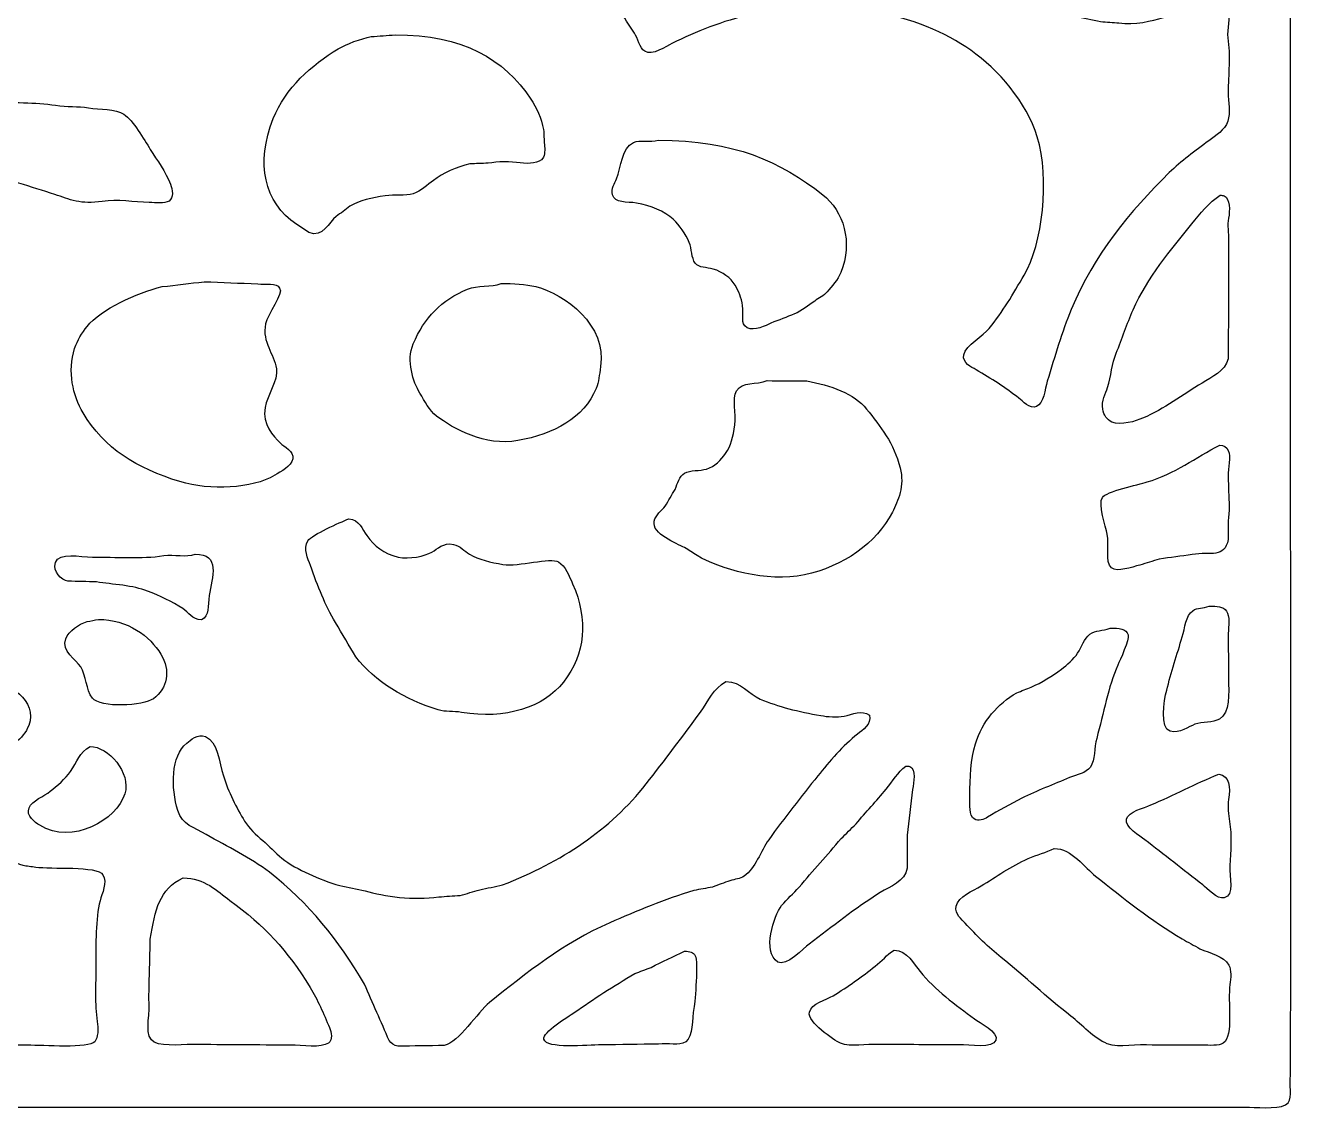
# Model space of a CAD drawing. Header units: centimetres. Extents: x 20.43 to 27, y 1.96 to 9.01.
# Drawn here: x 23.855 to 27.004, y 1.958 to 4.652 of the extents above; entities that cross this region are included whole.
import ezdxf

# ---------------------------------------------------------------- set-up
doc = ezdxf.new("R2010")
doc.units = ezdxf.units.CM
doc.header["$MEASUREMENT"] = 0
doc.layers.add('layer 1', color=7, linetype='Continuous')

msp = doc.modelspace()

# ---------------------------------------------------------------- linework, layer by layer
at = {"layer": 'layer 1', "color": 250, "lineweight": 30}
for points, knots in [([(26.9383, 9.00071), (26.96285, 9.00091), (26.98429, 9.00149), (26.99362, 8.98676), (26.99362, 8.98676), (27.00068, 8.97564), (26.99796, 8.95196), (26.99802, 8.93447), (26.99802, 8.93447), (26.99802, 8.8938), (26.99802, 8.85312), (26.99802, 8.81245), (26.99802, 8.81245), (26.99831, 8.65442), (26.9986, 8.49634), (26.99889, 8.33831), (26.99889, 8.33831), (26.9986, 8.29967), (26.99831, 8.26102), (26.99802, 8.22239), (26.99802, 8.22239), (26.99831, 7.52577), (26.9986, 6.82895), (26.99889, 6.13233), (26.99889, 6.13233), (26.99889, 6.03559), (26.99889, 5.93883), (26.99889, 5.84209), (26.99889, 5.84209), (26.99919, 5.80578), (26.99948, 5.76946), (26.99977, 5.73315), (26.99977, 5.73315), (26.99919, 5.67563), (26.9986, 5.61809), (26.99802, 5.56057), (26.99802, 5.56057), (26.99831, 4.67804), (26.9986, 3.79524), (26.99889, 2.91271), (26.99889, 2.91271), (26.99889, 2.68583), (26.99889, 2.45888), (26.99889, 2.232), (26.99889, 2.232), (26.9986, 2.16896), (26.99831, 2.1059), (26.99802, 2.04287), (26.99802, 2.04287), (26.99461, 2.02044), (27.00369, 1.9897), (26.99275, 1.97488), (26.99275, 1.97488), (26.98, 1.95762), (26.92531, 1.96339), (26.89615, 1.96355), (26.89615, 1.96355), (26.80893, 1.96355), (26.72169, 1.96355), (26.63447, 1.96355), (26.63447, 1.96355), (26.26862, 1.96355), (25.90266, 1.96355), (25.53681, 1.96355), (25.53681, 1.96355), (24.27682, 1.96355), (23.01645, 1.96355), (21.75646, 1.96355), (21.75646, 1.96355), (21.43276, 1.96355), (21.10895, 1.96355), (20.78525, 1.96355), (20.78525, 1.96355), (20.70301, 1.96326), (20.62074, 1.96297), (20.53849, 1.96268), (20.53849, 1.96268), (20.50747, 1.96268), (20.45733, 1.95778), (20.43927, 1.97227), (20.43927, 1.97227), (20.42783, 1.98144), (20.42778, 2.00413), (20.42873, 2.02544), (20.42873, 2.02544), (20.43046, 2.06453), (20.43048, 2.10839), (20.43048, 2.15007), (20.43048, 2.15007), (20.43048, 2.32611), (20.43048, 2.50221), (20.43048, 2.67825), (20.43048, 2.67825), (20.43048, 3.39781), (20.43048, 4.1176), (20.43048, 4.83716), (20.43048, 4.83716), (20.43048, 5.88353), (20.43048, 6.93022), (20.43048, 7.9766), (20.43048, 7.9766), (20.43048, 8.23108), (20.43048, 8.48563), (20.43048, 8.74011), (20.43048, 8.74011), (20.43048, 8.79937), (20.43048, 8.85865), (20.43048, 8.91791), (20.43048, 8.91791), (20.43065, 8.94706), (20.42548, 8.97961), (20.44366, 8.99286), (20.44366, 8.99286), (20.46495, 9.00839), (20.50851, 8.99439), (20.53937, 8.99897), (20.53937, 8.99897), (20.64737, 8.99897), (20.7554, 8.99897), (20.8634, 8.99897), (20.8634, 8.99897), (21.25325, 8.99897), (21.64322, 8.99897), (22.03307, 8.99897), (22.03307, 8.99897), (23.18887, 8.99897), (24.34501, 8.99897), (25.5008, 8.99897), (25.5008, 8.99897), (25.83885, 8.99897), (26.177, 8.99897), (26.51504, 8.99897), (26.51504, 8.99897), (26.65612, 8.99955), (26.79723, 9.00013), (26.9383, 9.00071)], [0, 0, 0, 0, 0.0285714, 0.0285714, 0.0285714, 0.0285714, 0.0571429, 0.0571429, 0.0571429, 0.0571429, 0.0857143, 0.0857143, 0.0857143, 0.0857143, 0.1142857, 0.1142857, 0.1142857, 0.1142857, 0.1428571, 0.1428571, 0.1428571, 0.1428571, 0.1714286, 0.1714286, 0.1714286, 0.1714286, 0.2, 0.2, 0.2, 0.2, 0.2285714, 0.2285714, 0.2285714, 0.2285714, 0.2571429, 0.2571429, 0.2571429, 0.2571429, 0.2857143, 0.2857143, 0.2857143, 0.2857143, 0.3142857, 0.3142857, 0.3142857, 0.3142857, 0.3428571, 0.3428571, 0.3428571, 0.3428571, 0.3714286, 0.3714286, 0.3714286, 0.3714286, 0.4, 0.4, 0.4, 0.4, 0.4285714, 0.4285714, 0.4285714, 0.4285714, 0.4571429, 0.4571429, 0.4571429, 0.4571429, 0.4857143, 0.4857143, 0.4857143, 0.4857143, 0.5142857, 0.5142857, 0.5142857, 0.5142857, 0.5428571, 0.5428571, 0.5428571, 0.5428571, 0.5714286, 0.5714286, 0.5714286, 0.5714286, 0.6, 0.6, 0.6, 0.6, 0.6285714, 0.6285714, 0.6285714, 0.6285714, 0.6571429, 0.6571429, 0.6571429, 0.6571429, 0.6857143, 0.6857143, 0.6857143, 0.6857143, 0.7142857, 0.7142857, 0.7142857, 0.7142857, 0.7428571, 0.7428571, 0.7428571, 0.7428571, 0.7714286, 0.7714286, 0.7714286, 0.7714286, 0.8, 0.8, 0.8, 0.8, 0.8285714, 0.8285714, 0.8285714, 0.8285714, 0.8571429, 0.8571429, 0.8571429, 0.8571429, 0.8857143, 0.8857143, 0.8857143, 0.8857143, 0.9142857, 0.9142857, 0.9142857, 0.9142857, 0.9428571, 0.9428571, 0.9428571, 0.9428571, 1, 1, 1, 1]), ([(25.80376, 5.01322), (25.77717, 4.99616), (25.76167, 4.96498), (25.74229, 4.94088), (25.74229, 4.94088), (25.72788, 4.92296), (25.68433, 4.89864), (25.66062, 4.89033), (25.66062, 4.89033), (25.61505, 4.87435), (25.52528, 4.8787), (25.47797, 4.89033), (25.47797, 4.89033), (25.45778, 4.89529), (25.43598, 4.91502), (25.40948, 4.90863), (25.40948, 4.90863), (25.38861, 4.9036), (25.38125, 4.88246), (25.36821, 4.86941), (25.36821, 4.86941), (25.34782, 4.84901), (25.32147, 4.83343), (25.29444, 4.81973), (25.29444, 4.81973), (25.28028, 4.81255), (25.25693, 4.80907), (25.25317, 4.79184), (25.25317, 4.79184), (25.24909, 4.77312), (25.27491, 4.75397), (25.28391, 4.74564), (25.28391, 4.74564), (25.31827, 4.71386), (25.34186, 4.673), (25.36821, 4.63321), (25.36821, 4.63321), (25.37652, 4.62065), (25.38125, 4.59626), (25.39367, 4.58789), (25.39367, 4.58789), (25.41128, 4.57601), (25.44807, 4.60037), (25.46129, 4.60706), (25.46129, 4.60706), (25.52156, 4.63758), (25.58535, 4.66258), (25.66062, 4.68027), (25.66062, 4.68027), (25.86619, 4.7286), (26.07642, 4.68043), (26.20419, 4.5905), (26.20419, 4.5905), (26.27159, 4.54306), (26.34255, 4.46187), (26.36927, 4.37522), (26.36927, 4.37522), (26.40123, 4.27161), (26.38173, 4.10798), (26.33678, 4.03182), (26.33678, 4.03182), (26.30875, 3.98431), (26.28319, 3.94049), (26.24985, 3.89934), (26.24985, 3.89934), (26.23479, 3.88075), (26.19144, 3.8581), (26.18662, 3.83397), (26.18662, 3.83397), (26.18231, 3.81234), (26.20545, 3.80341), (26.21736, 3.79649), (26.21736, 3.79649), (26.25398, 3.77522), (26.29044, 3.75134), (26.32361, 3.72589), (26.32361, 3.72589), (26.33233, 3.7192), (26.35069, 3.69823), (26.36752, 3.70497), (26.36752, 3.70497), (26.38482, 3.7119), (26.38814, 3.74917), (26.39386, 3.76773), (26.39386, 3.76773), (26.41329, 3.83074), (26.43012, 3.88994), (26.45358, 3.9464), (26.45358, 3.9464), (26.51067, 4.08384), (26.59907, 4.18931), (26.69682, 4.28632), (26.69682, 4.28632), (26.72621, 4.31549), (26.76203, 4.34039), (26.79517, 4.36563), (26.79517, 4.36563), (26.81311, 4.3793), (26.83447, 4.39122), (26.84259, 4.41444), (26.84259, 4.41444), (26.84963, 4.43459), (26.84342, 4.46245), (26.84346, 4.48591), (26.84346, 4.48591), (26.84354, 4.52931), (26.84959, 4.57865), (26.84259, 4.62101), (26.84259, 4.62101), (26.83884, 4.64368), (26.85217, 4.6716), (26.84083, 4.68986), (26.84083, 4.68986), (26.82573, 4.71418), (26.76512, 4.68688), (26.74072, 4.68115), (26.74072, 4.68115), (26.72141, 4.67795), (26.70208, 4.67475), (26.68277, 4.67156), (26.68277, 4.67156), (26.65358, 4.66435), (26.6114, 4.65209), (26.57212, 4.65849), (26.57212, 4.65849), (26.5569, 4.65965), (26.54168, 4.66081), (26.52646, 4.66197), (26.52646, 4.66197), (26.50509, 4.66633), (26.48372, 4.67069), (26.46236, 4.67505), (26.46236, 4.67505), (26.44626, 4.6765), (26.43016, 4.67795), (26.41406, 4.6794), (26.41406, 4.6794), (26.36609, 4.68954), (26.31917, 4.70947), (26.27795, 4.7256), (26.27795, 4.7256), (26.16801, 4.76862), (26.07263, 4.81906), (25.98553, 4.88423), (25.98553, 4.88423), (25.94399, 4.91531), (25.9023, 4.94612), (25.86172, 4.97748), (25.86172, 4.97748), (25.84457, 4.99073), (25.83378, 5.0134), (25.80376, 5.01322)], [0, 0, 0, 0, 0.025641, 0.025641, 0.025641, 0.025641, 0.0512821, 0.0512821, 0.0512821, 0.0512821, 0.0769231, 0.0769231, 0.0769231, 0.0769231, 0.1025641, 0.1025641, 0.1025641, 0.1025641, 0.1282051, 0.1282051, 0.1282051, 0.1282051, 0.1538462, 0.1538462, 0.1538462, 0.1538462, 0.1794872, 0.1794872, 0.1794872, 0.1794872, 0.2051282, 0.2051282, 0.2051282, 0.2051282, 0.2307692, 0.2307692, 0.2307692, 0.2307692, 0.2564103, 0.2564103, 0.2564103, 0.2564103, 0.2820513, 0.2820513, 0.2820513, 0.2820513, 0.3076923, 0.3076923, 0.3076923, 0.3076923, 0.3333333, 0.3333333, 0.3333333, 0.3333333, 0.3589744, 0.3589744, 0.3589744, 0.3589744, 0.3846154, 0.3846154, 0.3846154, 0.3846154, 0.4102564, 0.4102564, 0.4102564, 0.4102564, 0.4358974, 0.4358974, 0.4358974, 0.4358974, 0.4615385, 0.4615385, 0.4615385, 0.4615385, 0.4871795, 0.4871795, 0.4871795, 0.4871795, 0.5128205, 0.5128205, 0.5128205, 0.5128205, 0.5384615, 0.5384615, 0.5384615, 0.5384615, 0.5641026, 0.5641026, 0.5641026, 0.5641026, 0.5897436, 0.5897436, 0.5897436, 0.5897436, 0.6153846, 0.6153846, 0.6153846, 0.6153846, 0.6410256, 0.6410256, 0.6410256, 0.6410256, 0.6666667, 0.6666667, 0.6666667, 0.6666667, 0.6923077, 0.6923077, 0.6923077, 0.6923077, 0.7179487, 0.7179487, 0.7179487, 0.7179487, 0.7435897, 0.7435897, 0.7435897, 0.7435897, 0.7692308, 0.7692308, 0.7692308, 0.7692308, 0.7948718, 0.7948718, 0.7948718, 0.7948718, 0.8205128, 0.8205128, 0.8205128, 0.8205128, 0.8461538, 0.8461538, 0.8461538, 0.8461538, 0.8717949, 0.8717949, 0.8717949, 0.8717949, 0.8974359, 0.8974359, 0.8974359, 0.8974359, 0.9230769, 0.9230769, 0.9230769, 0.9230769, 0.9487179, 0.9487179, 0.9487179, 0.9487179, 1, 1, 1, 1]), ([(24.77371, 4.62885), (24.75381, 4.6274), (24.7339, 4.62595), (24.714, 4.62449), (24.714, 4.62449), (24.68882, 4.61944), (24.65252, 4.60614), (24.63233, 4.59399), (24.63233, 4.59399), (24.56511, 4.55353), (24.50112, 4.49709), (24.47076, 4.42054), (24.47076, 4.42054), (24.42699, 4.31021), (24.44672, 4.21221), (24.52959, 4.15733), (24.52959, 4.15733), (24.53954, 4.15064), (24.5495, 4.14396), (24.55945, 4.13728), (24.55945, 4.13728), (24.59359, 4.12352), (24.61015, 4.16396), (24.62707, 4.17737), (24.62707, 4.17737), (24.63848, 4.1858), (24.6499, 4.19422), (24.66131, 4.20265), (24.66131, 4.20265), (24.6853, 4.21755), (24.7155, 4.2232), (24.74913, 4.2288), (24.74913, 4.2288), (24.77307, 4.23278), (24.79808, 4.22774), (24.8185, 4.23402), (24.8185, 4.23402), (24.8387, 4.24024), (24.85281, 4.25604), (24.86855, 4.26714), (24.86855, 4.26714), (24.89259, 4.2841), (24.92619, 4.30122), (24.959, 4.30811), (24.959, 4.30811), (24.97422, 4.30869), (24.98944, 4.30927), (25.00466, 4.30985), (25.00466, 4.30985), (25.02833, 4.31368), (25.06079, 4.31468), (25.08457, 4.31072), (25.08457, 4.31072), (25.10605, 4.30715), (25.1324, 4.30981), (25.14077, 4.32205), (25.14077, 4.32205), (25.14573, 4.32931), (25.14615, 4.34487), (25.14428, 4.35605), (25.14428, 4.35605), (25.1437, 4.36854), (25.14311, 4.38103), (25.14253, 4.39352), (25.14253, 4.39352), (25.13675, 4.42052), (25.12447, 4.44905), (25.11092, 4.46935), (25.11092, 4.46935), (25.04428, 4.56914), (24.94137, 4.62927), (24.77371, 4.62885)], [0, 0, 0, 0, 0.0526316, 0.0526316, 0.0526316, 0.0526316, 0.1052632, 0.1052632, 0.1052632, 0.1052632, 0.1578947, 0.1578947, 0.1578947, 0.1578947, 0.2105263, 0.2105263, 0.2105263, 0.2105263, 0.2631579, 0.2631579, 0.2631579, 0.2631579, 0.3157895, 0.3157895, 0.3157895, 0.3157895, 0.3684211, 0.3684211, 0.3684211, 0.3684211, 0.4210526, 0.4210526, 0.4210526, 0.4210526, 0.4736842, 0.4736842, 0.4736842, 0.4736842, 0.5263158, 0.5263158, 0.5263158, 0.5263158, 0.5789474, 0.5789474, 0.5789474, 0.5789474, 0.6315789, 0.6315789, 0.6315789, 0.6315789, 0.6842105, 0.6842105, 0.6842105, 0.6842105, 0.7368421, 0.7368421, 0.7368421, 0.7368421, 0.7894737, 0.7894737, 0.7894737, 0.7894737, 0.8421053, 0.8421053, 0.8421053, 0.8421053, 0.8947368, 0.8947368, 0.8947368, 0.8947368, 1, 1, 1, 1]), ([(23.76474, 4.46064), (23.74074, 4.45976), (23.71674, 4.45889), (23.69274, 4.45802), (23.69274, 4.45802), (23.63148, 4.44793), (23.56754, 4.45073), (23.50921, 4.43797), (23.50921, 4.43797), (23.42216, 4.41894), (23.3381, 4.39613), (23.26245, 4.36389), (23.26245, 4.36389), (23.23228, 4.35103), (23.20104, 4.33314), (23.17201, 4.32031), (23.17201, 4.32031), (23.1279, 4.30082), (23.09211, 4.27785), (23.05434, 4.2532), (23.05434, 4.2532), (23.04451, 4.24679), (23.01788, 4.23864), (23.02272, 4.21921), (23.02272, 4.21921), (23.02798, 4.1981), (23.09393, 4.16119), (23.12283, 4.17389), (23.12283, 4.17389), (23.14125, 4.18198), (23.15703, 4.19606), (23.17288, 4.20701), (23.17288, 4.20701), (23.1946, 4.22201), (23.21999, 4.23617), (23.24489, 4.2471), (23.24489, 4.2471), (23.27868, 4.26193), (23.3174, 4.27751), (23.35553, 4.28632), (23.35553, 4.28632), (23.37397, 4.28835), (23.39242, 4.29039), (23.41086, 4.29242), (23.41086, 4.29242), (23.44772, 4.30084), (23.51638, 4.31527), (23.56629, 4.30724), (23.56629, 4.30724), (23.60848, 4.30045), (23.64749, 4.29752), (23.68659, 4.29068), (23.68659, 4.29068), (23.70766, 4.28864), (23.72874, 4.28661), (23.74981, 4.28458), (23.74981, 4.28458), (23.77938, 4.27644), (23.80894, 4.26831), (23.83851, 4.26017), (23.83851, 4.26017), (23.86836, 4.25088), (23.89822, 4.24158), (23.92807, 4.23228), (23.92807, 4.23228), (23.96382, 4.21983), (23.99339, 4.20636), (24.04574, 4.21485), (24.04574, 4.21485), (24.0843, 4.2211), (24.12471, 4.21262), (24.16254, 4.21223), (24.16254, 4.21223), (24.1784, 4.21207), (24.20093, 4.20836), (24.21171, 4.21572), (24.21171, 4.21572), (24.22381, 4.22399), (24.22055, 4.2442), (24.21522, 4.25756), (24.21522, 4.25756), (24.20283, 4.28865), (24.18224, 4.31685), (24.16517, 4.34384), (24.16517, 4.34384), (24.14888, 4.3696), (24.12372, 4.41576), (24.09931, 4.43187), (24.09931, 4.43187), (24.07876, 4.44544), (24.03961, 4.44261), (24.0115, 4.44756), (24.0115, 4.44756), (23.98605, 4.45205), (23.95826, 4.44915), (23.92983, 4.45366), (23.92983, 4.45366), (23.88005, 4.46156), (23.82192, 4.46068), (23.76474, 4.46064)], [0, 0, 0, 0, 0.0384615, 0.0384615, 0.0384615, 0.0384615, 0.0769231, 0.0769231, 0.0769231, 0.0769231, 0.1153846, 0.1153846, 0.1153846, 0.1153846, 0.1538462, 0.1538462, 0.1538462, 0.1538462, 0.1923077, 0.1923077, 0.1923077, 0.1923077, 0.2307692, 0.2307692, 0.2307692, 0.2307692, 0.2692308, 0.2692308, 0.2692308, 0.2692308, 0.3076923, 0.3076923, 0.3076923, 0.3076923, 0.3461538, 0.3461538, 0.3461538, 0.3461538, 0.3846154, 0.3846154, 0.3846154, 0.3846154, 0.4230769, 0.4230769, 0.4230769, 0.4230769, 0.4615385, 0.4615385, 0.4615385, 0.4615385, 0.5, 0.5, 0.5, 0.5, 0.5384615, 0.5384615, 0.5384615, 0.5384615, 0.5769231, 0.5769231, 0.5769231, 0.5769231, 0.6153846, 0.6153846, 0.6153846, 0.6153846, 0.6538462, 0.6538462, 0.6538462, 0.6538462, 0.6923077, 0.6923077, 0.6923077, 0.6923077, 0.7307692, 0.7307692, 0.7307692, 0.7307692, 0.7692308, 0.7692308, 0.7692308, 0.7692308, 0.8076923, 0.8076923, 0.8076923, 0.8076923, 0.8461538, 0.8461538, 0.8461538, 0.8461538, 0.8846154, 0.8846154, 0.8846154, 0.8846154, 0.9230769, 0.9230769, 0.9230769, 0.9230769, 1, 1, 1, 1]), ([(25.42704, 4.36738), (25.40818, 4.3602), (25.38178, 4.36865), (25.36557, 4.36128), (25.36557, 4.36128), (25.33702, 4.34828), (25.33523, 4.30073), (25.32342, 4.27063), (25.32342, 4.27063), (25.31938, 4.26033), (25.30968, 4.2462), (25.31376, 4.23141), (25.31376, 4.23141), (25.31993, 4.20906), (25.34899, 4.21503), (25.37348, 4.21049), (25.37348, 4.21049), (25.40757, 4.20417), (25.44406, 4.19084), (25.4648, 4.1704), (25.4648, 4.1704), (25.48043, 4.155), (25.49542, 4.13451), (25.50432, 4.11287), (25.50432, 4.11287), (25.51086, 4.09696), (25.50957, 4.07417), (25.51925, 4.06145), (25.51925, 4.06145), (25.52868, 4.04904), (25.54673, 4.05171), (25.56403, 4.04663), (25.56403, 4.04663), (25.58702, 4.03989), (25.60715, 4.02509), (25.61847, 4.00654), (25.61847, 4.00654), (25.62716, 3.99231), (25.63371, 3.975), (25.63691, 3.95599), (25.63691, 3.95599), (25.64089, 3.93242), (25.63002, 3.91133), (25.64833, 3.90108), (25.64833, 3.90108), (25.66565, 3.89138), (25.69492, 3.90648), (25.70717, 3.91241), (25.70717, 3.91241), (25.72677, 3.91996), (25.74639, 3.92752), (25.766, 3.93507), (25.766, 3.93507), (25.78476, 3.94326), (25.79999, 3.95655), (25.81605, 3.96732), (25.81605, 3.96732), (25.82666, 3.97443), (25.83891, 3.98025), (25.84679, 3.98998), (25.84679, 3.98998), (25.85862, 4.0046), (25.8735, 4.01969), (25.88104, 4.03792), (25.88104, 4.03792), (25.91206, 4.11295), (25.88709, 4.19161), (25.83625, 4.23141), (25.83625, 4.23141), (25.73034, 4.31432), (25.61724, 4.36671), (25.42704, 4.36738)], [0, 0, 0, 0, 0.0526316, 0.0526316, 0.0526316, 0.0526316, 0.1052632, 0.1052632, 0.1052632, 0.1052632, 0.1578947, 0.1578947, 0.1578947, 0.1578947, 0.2105263, 0.2105263, 0.2105263, 0.2105263, 0.2631579, 0.2631579, 0.2631579, 0.2631579, 0.3157895, 0.3157895, 0.3157895, 0.3157895, 0.3684211, 0.3684211, 0.3684211, 0.3684211, 0.4210526, 0.4210526, 0.4210526, 0.4210526, 0.4736842, 0.4736842, 0.4736842, 0.4736842, 0.5263158, 0.5263158, 0.5263158, 0.5263158, 0.5789474, 0.5789474, 0.5789474, 0.5789474, 0.6315789, 0.6315789, 0.6315789, 0.6315789, 0.6842105, 0.6842105, 0.6842105, 0.6842105, 0.7368421, 0.7368421, 0.7368421, 0.7368421, 0.7894737, 0.7894737, 0.7894737, 0.7894737, 0.8421053, 0.8421053, 0.8421053, 0.8421053, 0.8947368, 0.8947368, 0.8947368, 0.8947368, 1, 1, 1, 1]), ([(26.82327, 4.23054), (26.79635, 4.21257), (26.77312, 4.18396), (26.75302, 4.15907), (26.75302, 4.15907), (26.70082, 4.09444), (26.64272, 4.0258), (26.60725, 3.94553), (26.60725, 3.94553), (26.59187, 3.91073), (26.58025, 3.87405), (26.5651, 3.83745), (26.5651, 3.83745), (26.55454, 3.81196), (26.5527, 3.78108), (26.54402, 3.75204), (26.54402, 3.75204), (26.5397, 3.73755), (26.52808, 3.71879), (26.53173, 3.69887), (26.53173, 3.69887), (26.5345, 3.68373), (26.54197, 3.67186), (26.55456, 3.66662), (26.55456, 3.66662), (26.5779, 3.65692), (26.61388, 3.66888), (26.63096, 3.67621), (26.63096, 3.67621), (26.68468, 3.69929), (26.73115, 3.73379), (26.77848, 3.76337), (26.77848, 3.76337), (26.80348, 3.77899), (26.83467, 3.79217), (26.84346, 3.82351), (26.84346, 3.82351), (26.84376, 3.87696), (26.84405, 3.93043), (26.84434, 3.98388), (26.84434, 3.98388), (26.84434, 4.02833), (26.84434, 4.07279), (26.84434, 4.11723), (26.84434, 4.11723), (26.84431, 4.13621), (26.84118, 4.15557), (26.84434, 4.17301), (26.84434, 4.17301), (26.84797, 4.19303), (26.84858, 4.22185), (26.83381, 4.2288), (26.83381, 4.2288), (26.83029, 4.22938), (26.82678, 4.22996), (26.82327, 4.23054)], [0, 0, 0, 0, 0.0666667, 0.0666667, 0.0666667, 0.0666667, 0.1333333, 0.1333333, 0.1333333, 0.1333333, 0.2, 0.2, 0.2, 0.2, 0.2666667, 0.2666667, 0.2666667, 0.2666667, 0.3333333, 0.3333333, 0.3333333, 0.3333333, 0.4, 0.4, 0.4, 0.4, 0.4666667, 0.4666667, 0.4666667, 0.4666667, 0.5333333, 0.5333333, 0.5333333, 0.5333333, 0.6, 0.6, 0.6, 0.6, 0.6666667, 0.6666667, 0.6666667, 0.6666667, 0.7333333, 0.7333333, 0.7333333, 0.7333333, 0.8, 0.8, 0.8, 0.8, 0.8666667, 0.8666667, 0.8666667, 0.8666667, 1, 1, 1, 1]), ([(24.29865, 4.01526), (24.26411, 4.01119), (24.22956, 4.00712), (24.19503, 4.00306), (24.19503, 4.00306), (24.12978, 3.98668), (24.04355, 3.94832), (24.00798, 3.90369), (24.00798, 3.90369), (23.99583, 3.88845), (23.98374, 3.87), (23.97725, 3.84966), (23.97725, 3.84966), (23.95869, 3.79143), (23.9727, 3.73281), (23.99832, 3.68929), (23.99832, 3.68929), (24.05041, 3.60083), (24.13083, 3.55139), (24.23893, 3.51846), (24.23893, 3.51846), (24.31404, 3.49557), (24.41768, 3.50073), (24.47427, 3.53414), (24.47427, 3.53414), (24.48998, 3.54342), (24.51467, 3.55544), (24.51906, 3.57511), (24.51906, 3.57511), (24.5233, 3.59413), (24.49685, 3.60587), (24.48832, 3.61433), (24.48832, 3.61433), (24.46982, 3.63268), (24.4433, 3.66013), (24.45056, 3.70236), (24.45056, 3.70236), (24.45587, 3.7332), (24.48337, 3.76965), (24.47866, 3.79911), (24.47866, 3.79911), (24.47252, 3.83749), (24.44271, 3.86323), (24.45144, 3.91067), (24.45144, 3.91067), (24.45554, 3.93295), (24.49752, 3.98682), (24.48657, 3.99957), (24.48657, 3.99957), (24.47899, 4.014), (24.45155, 4.00715), (24.43212, 4.01003), (24.43212, 4.01003), (24.38763, 4.01177), (24.34313, 4.01351), (24.29865, 4.01526)], [0, 0, 0, 0, 0.0666667, 0.0666667, 0.0666667, 0.0666667, 0.1333333, 0.1333333, 0.1333333, 0.1333333, 0.2, 0.2, 0.2, 0.2, 0.2666667, 0.2666667, 0.2666667, 0.2666667, 0.3333333, 0.3333333, 0.3333333, 0.3333333, 0.4, 0.4, 0.4, 0.4, 0.4666667, 0.4666667, 0.4666667, 0.4666667, 0.5333333, 0.5333333, 0.5333333, 0.5333333, 0.6, 0.6, 0.6, 0.6, 0.6666667, 0.6666667, 0.6666667, 0.6666667, 0.7333333, 0.7333333, 0.7333333, 0.7333333, 0.8, 0.8, 0.8, 0.8, 0.8666667, 0.8666667, 0.8666667, 0.8666667, 1, 1, 1, 1]), ([(25.03715, 4.0109), (25.012, 4.00131), (24.97752, 4.00672), (24.95373, 3.99695), (24.95373, 3.99695), (24.88954, 3.97062), (24.8454, 3.92531), (24.8185, 3.86099), (24.8185, 3.86099), (24.80077, 3.81859), (24.81816, 3.76664), (24.83518, 3.73809), (24.83518, 3.73809), (24.84713, 3.71806), (24.85844, 3.69536), (24.87645, 3.68144), (24.87645, 3.68144), (24.91725, 3.64993), (24.99694, 3.60586), (25.07842, 3.62043), (25.07842, 3.62043), (25.16953, 3.63672), (25.24089, 3.67577), (25.27337, 3.7503), (25.27337, 3.7503), (25.28048, 3.76661), (25.28041, 3.78287), (25.28391, 3.80433), (25.28391, 3.80433), (25.30063, 3.90685), (25.19522, 3.98513), (25.12321, 4.00306), (25.12321, 4.00306), (25.0971, 4.00955), (25.06716, 4.01103), (25.03715, 4.0109)], [0, 0, 0, 0, 0.1, 0.1, 0.1, 0.1, 0.2, 0.2, 0.2, 0.2, 0.3, 0.3, 0.3, 0.3, 0.4, 0.4, 0.4, 0.4, 0.5, 0.5, 0.5, 0.5, 0.6, 0.6, 0.6, 0.6, 0.7, 0.7, 0.7, 0.7, 0.8, 0.8, 0.8, 0.8, 1, 1, 1, 1]), ([(25.69838, 3.76947), (25.67082, 3.7587), (25.63632, 3.76735), (25.62199, 3.7442), (25.62199, 3.7442), (25.60996, 3.72476), (25.62215, 3.68779), (25.6176, 3.65965), (25.6176, 3.65965), (25.61264, 3.62903), (25.60905, 3.60824), (25.59476, 3.58818), (25.59476, 3.58818), (25.58371, 3.57267), (25.56753, 3.55602), (25.54735, 3.54983), (25.54735, 3.54983), (25.53039, 3.54463), (25.50673, 3.54768), (25.4929, 3.53937), (25.4929, 3.53937), (25.47894, 3.53099), (25.47602, 3.51498), (25.46919, 3.49928), (25.46919, 3.49928), (25.461, 3.48534), (25.4528, 3.47139), (25.4446, 3.45744), (25.4446, 3.45744), (25.4357, 3.44587), (25.42101, 3.43645), (25.41738, 3.41997), (25.41738, 3.41997), (25.41043, 3.38833), (25.47315, 3.36466), (25.4929, 3.3546), (25.4929, 3.3546), (25.50315, 3.34792), (25.51339, 3.34123), (25.52364, 3.33455), (25.52364, 3.33455), (25.57784, 3.30278), (25.6975, 3.26637), (25.79059, 3.28661), (25.79059, 3.28661), (25.88677, 3.30753), (25.96926, 3.36475), (26.00924, 3.44263), (26.00924, 3.44263), (26.02289, 3.46922), (26.03975, 3.50924), (26.02856, 3.55245), (26.02856, 3.55245), (26.01256, 3.6142), (25.97946, 3.65583), (25.94514, 3.69887), (25.94514, 3.69887), (25.91531, 3.73628), (25.8536, 3.75902), (25.79673, 3.7686), (25.79673, 3.7686), (25.76395, 3.76889), (25.73116, 3.76918), (25.69838, 3.76947)], [0, 0, 0, 0, 0.0588235, 0.0588235, 0.0588235, 0.0588235, 0.1176471, 0.1176471, 0.1176471, 0.1176471, 0.1764706, 0.1764706, 0.1764706, 0.1764706, 0.2352941, 0.2352941, 0.2352941, 0.2352941, 0.2941176, 0.2941176, 0.2941176, 0.2941176, 0.3529412, 0.3529412, 0.3529412, 0.3529412, 0.4117647, 0.4117647, 0.4117647, 0.4117647, 0.4705882, 0.4705882, 0.4705882, 0.4705882, 0.5294118, 0.5294118, 0.5294118, 0.5294118, 0.5882353, 0.5882353, 0.5882353, 0.5882353, 0.6470588, 0.6470588, 0.6470588, 0.6470588, 0.7058824, 0.7058824, 0.7058824, 0.7058824, 0.7647059, 0.7647059, 0.7647059, 0.7647059, 0.8235294, 0.8235294, 0.8235294, 0.8235294, 0.8823529, 0.8823529, 0.8823529, 0.8823529, 1, 1, 1, 1]), ([(26.82239, 3.6091), (26.76388, 3.57827), (26.71045, 3.5379), (26.64237, 3.51758), (26.64237, 3.51758), (26.62019, 3.51097), (26.53993, 3.49382), (26.53085, 3.47923), (26.53085, 3.47923), (26.52035, 3.46236), (26.53888, 3.40726), (26.54314, 3.38772), (26.54314, 3.38772), (26.5487, 3.36223), (26.53661, 3.31896), (26.55368, 3.30405), (26.55368, 3.30405), (26.56724, 3.29219), (26.60498, 3.30628), (26.62393, 3.31102), (26.62393, 3.31102), (26.64003, 3.31596), (26.65613, 3.3209), (26.67223, 3.32584), (26.67223, 3.32584), (26.69945, 3.32961), (26.72668, 3.33339), (26.7539, 3.33717), (26.7539, 3.33717), (26.80096, 3.34515), (26.83423, 3.32643), (26.84346, 3.37464), (26.84346, 3.37464), (26.84346, 3.39004), (26.84346, 3.40544), (26.84346, 3.42084), (26.84346, 3.42084), (26.85055, 3.46656), (26.83876, 3.5208), (26.8461, 3.56552), (26.8461, 3.56552), (26.84993, 3.58889), (26.84334, 3.60899), (26.82239, 3.6091)], [0, 0, 0, 0, 0.0833333, 0.0833333, 0.0833333, 0.0833333, 0.1666667, 0.1666667, 0.1666667, 0.1666667, 0.25, 0.25, 0.25, 0.25, 0.3333333, 0.3333333, 0.3333333, 0.3333333, 0.4166667, 0.4166667, 0.4166667, 0.4166667, 0.5, 0.5, 0.5, 0.5, 0.5833333, 0.5833333, 0.5833333, 0.5833333, 0.6666667, 0.6666667, 0.6666667, 0.6666667, 0.75, 0.75, 0.75, 0.75, 0.8333333, 0.8333333, 0.8333333, 0.8333333, 1, 1, 1, 1]), ([(24.65868, 3.42607), (24.63611, 3.41654), (24.5674, 3.38756), (24.55682, 3.37116), (24.55682, 3.37116), (24.54437, 3.35188), (24.55713, 3.32651), (24.56296, 3.31015), (24.56296, 3.31015), (24.58142, 3.25836), (24.59981, 3.21131), (24.62531, 3.16808), (24.62531, 3.16808), (24.64228, 3.13961), (24.65927, 3.11113), (24.67624, 3.08266), (24.67624, 3.08266), (24.72249, 3.02173), (24.79972, 2.97643), (24.88085, 2.95106), (24.88085, 2.95106), (24.8978, 2.94575), (24.91911, 2.94838), (24.9388, 2.94495), (24.9388, 2.94495), (25.04648, 2.92624), (25.14387, 2.95798), (25.1917, 3.01991), (25.1917, 3.01991), (25.24626, 3.09056), (25.25409, 3.17434), (25.21453, 3.26483), (25.21453, 3.26483), (25.20639, 3.28345), (25.19607, 3.30875), (25.17941, 3.31886), (25.17941, 3.31886), (25.15938, 3.33102), (25.08054, 3.30626), (25.04154, 3.31276), (25.04154, 3.31276), (25.01102, 3.31785), (24.98136, 3.3245), (24.95812, 3.33804), (24.95812, 3.33804), (24.94497, 3.3457), (24.93578, 3.35884), (24.91861, 3.36244), (24.91861, 3.36244), (24.89351, 3.36771), (24.87835, 3.35106), (24.86504, 3.34327), (24.86504, 3.34327), (24.84751, 3.33301), (24.80926, 3.3251), (24.78074, 3.33107), (24.78074, 3.33107), (24.7446, 3.33862), (24.72164, 3.35899), (24.70346, 3.38423), (24.70346, 3.38423), (24.69198, 3.40018), (24.68439, 3.42439), (24.65868, 3.42607)], [0, 0, 0, 0, 0.0588235, 0.0588235, 0.0588235, 0.0588235, 0.1176471, 0.1176471, 0.1176471, 0.1176471, 0.1764706, 0.1764706, 0.1764706, 0.1764706, 0.2352941, 0.2352941, 0.2352941, 0.2352941, 0.2941176, 0.2941176, 0.2941176, 0.2941176, 0.3529412, 0.3529412, 0.3529412, 0.3529412, 0.4117647, 0.4117647, 0.4117647, 0.4117647, 0.4705882, 0.4705882, 0.4705882, 0.4705882, 0.5294118, 0.5294118, 0.5294118, 0.5294118, 0.5882353, 0.5882353, 0.5882353, 0.5882353, 0.6470588, 0.6470588, 0.6470588, 0.6470588, 0.7058824, 0.7058824, 0.7058824, 0.7058824, 0.7647059, 0.7647059, 0.7647059, 0.7647059, 0.8235294, 0.8235294, 0.8235294, 0.8235294, 0.8823529, 0.8823529, 0.8823529, 0.8823529, 1, 1, 1, 1]), ([(24.27669, 3.33804), (24.25442, 3.32955), (24.22465, 3.33857), (24.19854, 3.33455), (24.19854, 3.33455), (24.14331, 3.32605), (24.07913, 3.33104), (24.02116, 3.33107), (24.02116, 3.33107), (23.9909, 3.33108), (23.93838, 3.34399), (23.92983, 3.31712), (23.92983, 3.31712), (23.92234, 3.29358), (23.94383, 3.27473), (23.96057, 3.27093), (23.96057, 3.27093), (23.98427, 3.27034), (24.00799, 3.26976), (24.03169, 3.26918), (24.03169, 3.26918), (24.07097, 3.26304), (24.12374, 3.26033), (24.15814, 3.24652), (24.15814, 3.24652), (24.18867, 3.23427), (24.22015, 3.22021), (24.24596, 3.20294), (24.24596, 3.20294), (24.26067, 3.1931), (24.26854, 3.17538), (24.2925, 3.17505), (24.2925, 3.17505), (24.31224, 3.18463), (24.30774, 3.20993), (24.31182, 3.23519), (24.31182, 3.23519), (24.31923, 3.28113), (24.33994, 3.33907), (24.27669, 3.33804)], [0, 0, 0, 0, 0.0909091, 0.0909091, 0.0909091, 0.0909091, 0.1818182, 0.1818182, 0.1818182, 0.1818182, 0.2727273, 0.2727273, 0.2727273, 0.2727273, 0.3636364, 0.3636364, 0.3636364, 0.3636364, 0.4545455, 0.4545455, 0.4545455, 0.4545455, 0.5454545, 0.5454545, 0.5454545, 0.5454545, 0.6363636, 0.6363636, 0.6363636, 0.6363636, 0.7272727, 0.7272727, 0.7272727, 0.7272727, 0.8181818, 0.8181818, 0.8181818, 0.8181818, 1, 1, 1, 1]), ([(26.79605, 3.20904), (26.78105, 3.20311), (26.76686, 3.206), (26.75565, 3.19771), (26.75565, 3.19771), (26.73836, 3.18494), (26.73626, 3.15542), (26.72931, 3.13234), (26.72931, 3.13234), (26.71703, 3.09162), (26.70166, 3.04316), (26.69067, 2.99986), (26.69067, 2.99986), (26.68429, 2.97473), (26.67307, 2.90438), (26.69945, 2.89789), (26.69945, 2.89789), (26.72297, 2.8921), (26.74481, 2.90985), (26.76092, 2.91532), (26.76092, 2.91532), (26.7792, 2.92153), (26.8057, 2.91926), (26.82151, 2.92839), (26.82151, 2.92839), (26.84962, 2.94462), (26.84434, 2.99006), (26.84434, 3.03211), (26.84434, 3.03211), (26.84405, 3.06842), (26.84376, 3.10475), (26.84346, 3.14106), (26.84346, 3.14106), (26.84508, 3.15921), (26.84781, 3.18428), (26.83907, 3.19684), (26.83907, 3.19684), (26.83106, 3.20837), (26.81633, 3.20935), (26.79605, 3.20904)], [0, 0, 0, 0, 0.0909091, 0.0909091, 0.0909091, 0.0909091, 0.1818182, 0.1818182, 0.1818182, 0.1818182, 0.2727273, 0.2727273, 0.2727273, 0.2727273, 0.3636364, 0.3636364, 0.3636364, 0.3636364, 0.4545455, 0.4545455, 0.4545455, 0.4545455, 0.5454545, 0.5454545, 0.5454545, 0.5454545, 0.6363636, 0.6363636, 0.6363636, 0.6363636, 0.7272727, 0.7272727, 0.7272727, 0.7272727, 0.8181818, 0.8181818, 0.8181818, 0.8181818, 1, 1, 1, 1]), ([(24.03608, 3.17592), (24.02672, 3.17418), (24.01735, 3.17244), (24.00798, 3.17069), (24.00798, 3.17069), (23.98713, 3.16427), (23.96291, 3.14752), (23.9553, 3.12799), (23.9553, 3.12799), (23.94342, 3.09752), (23.98146, 3.07523), (23.99218, 3.05826), (23.99218, 3.05826), (24.00585, 3.0366), (24.00567, 3.001), (24.02116, 2.98069), (24.02116, 2.98069), (24.04091, 2.95478), (24.14809, 2.96133), (24.17307, 2.97895), (24.17307, 2.97895), (24.20824, 3.00375), (24.21579, 3.04939), (24.19151, 3.08964), (24.19151, 3.08964), (24.16483, 3.13387), (24.10857, 3.17643), (24.03608, 3.17592)], [0, 0, 0, 0, 0.125, 0.125, 0.125, 0.125, 0.25, 0.25, 0.25, 0.25, 0.375, 0.375, 0.375, 0.375, 0.5, 0.5, 0.5, 0.5, 0.625, 0.625, 0.625, 0.625, 0.75, 0.75, 0.75, 0.75, 1, 1, 1, 1]), ([(26.55017, 3.15413), (26.53093, 3.14654), (26.51416, 3.15014), (26.50012, 3.13932), (26.50012, 3.13932), (26.48564, 3.12817), (26.47941, 3.10792), (26.46938, 3.09225), (26.46938, 3.09225), (26.4599, 3.07743), (26.44298, 3.06266), (26.42899, 3.05216), (26.42899, 3.05216), (26.40715, 3.03577), (26.38037, 3.01902), (26.35435, 3.00771), (26.35435, 3.00771), (26.34235, 3.00306), (26.33034, 2.99841), (26.31834, 2.99376), (26.31834, 2.99376), (26.27132, 2.96614), (26.23264, 2.92345), (26.2156, 2.86651), (26.2156, 2.86651), (26.20379, 2.82705), (26.20156, 2.78452), (26.20155, 2.73577), (26.20155, 2.73577), (26.20155, 2.71464), (26.1996, 2.6888), (26.21209, 2.67999), (26.21209, 2.67999), (26.22213, 2.67291), (26.23737, 2.67935), (26.24546, 2.68435), (26.24546, 2.68435), (26.27201, 2.70075), (26.30223, 2.71704), (26.33064, 2.73142), (26.33064, 2.73142), (26.3681, 2.75038), (26.40974, 2.76594), (26.44918, 2.78284), (26.44918, 2.78284), (26.46827, 2.79101), (26.48983, 2.79314), (26.50099, 2.80899), (26.50099, 2.80899), (26.51298, 2.82601), (26.51053, 2.85802), (26.5168, 2.88046), (26.5168, 2.88046), (26.53433, 2.94323), (26.54473, 3.00758), (26.56949, 3.06262), (26.56949, 3.06262), (26.57465, 3.0741), (26.59799, 3.12584), (26.59495, 3.13757), (26.59495, 3.13757), (26.59069, 3.15405), (26.57164, 3.1545), (26.55017, 3.15413)], [0, 0, 0, 0, 0.0588235, 0.0588235, 0.0588235, 0.0588235, 0.1176471, 0.1176471, 0.1176471, 0.1176471, 0.1764706, 0.1764706, 0.1764706, 0.1764706, 0.2352941, 0.2352941, 0.2352941, 0.2352941, 0.2941176, 0.2941176, 0.2941176, 0.2941176, 0.3529412, 0.3529412, 0.3529412, 0.3529412, 0.4117647, 0.4117647, 0.4117647, 0.4117647, 0.4705882, 0.4705882, 0.4705882, 0.4705882, 0.5294118, 0.5294118, 0.5294118, 0.5294118, 0.5882353, 0.5882353, 0.5882353, 0.5882353, 0.6470588, 0.6470588, 0.6470588, 0.6470588, 0.7058824, 0.7058824, 0.7058824, 0.7058824, 0.7647059, 0.7647059, 0.7647059, 0.7647059, 0.8235294, 0.8235294, 0.8235294, 0.8235294, 0.8823529, 0.8823529, 0.8823529, 0.8823529, 1, 1, 1, 1]), ([(23.75947, 3.02253), (23.72152, 3.00573), (23.68653, 2.99889), (23.67078, 2.96064), (23.67078, 2.96064), (23.64824, 2.90588), (23.71857, 2.83729), (23.77528, 2.84734), (23.77528, 2.84734), (23.81588, 2.85453), (23.84992, 2.87783), (23.86309, 2.91271), (23.86309, 2.91271), (23.88592, 2.97316), (23.81293, 3.02321), (23.75947, 3.02253)], [0, 0, 0, 0, 0.2, 0.2, 0.2, 0.2, 0.4, 0.4, 0.4, 0.4, 0.6, 0.6, 0.6, 0.6, 1, 1, 1, 1]), ([(25.59564, 3.02165), (25.56396, 3.0041), (25.55305, 2.97386), (25.53242, 2.94583), (25.53242, 2.94583), (25.48793, 2.88538), (25.44321, 2.8258), (25.39719, 2.76715), (25.39719, 2.76715), (25.30788, 2.65336), (25.18757, 2.57339), (25.04066, 2.51614), (25.04066, 2.51614), (25.02164, 2.51207), (25.00261, 2.508), (24.98359, 2.50393), (24.98359, 2.50393), (24.96749, 2.49929), (24.95139, 2.49464), (24.93529, 2.48999), (24.93529, 2.48999), (24.91744, 2.48883), (24.89958, 2.48766), (24.88172, 2.4865), (24.88172, 2.4865), (24.82038, 2.47707), (24.74483, 2.48772), (24.69907, 2.50132), (24.69907, 2.50132), (24.678, 2.50568), (24.65692, 2.51004), (24.63585, 2.51439), (24.63585, 2.51439), (24.58287, 2.53084), (24.53165, 2.55253), (24.49183, 2.58238), (24.49183, 2.58238), (24.47603, 2.59719), (24.46022, 2.61201), (24.44441, 2.62683), (24.44441, 2.62683), (24.42838, 2.63971), (24.41071, 2.6572), (24.39963, 2.67476), (24.39963, 2.67476), (24.37898, 2.70752), (24.35899, 2.74789), (24.34694, 2.7872), (24.34694, 2.7872), (24.33656, 2.82107), (24.33331, 2.87221), (24.30216, 2.88482), (24.30216, 2.88482), (24.28245, 2.89279), (24.26578, 2.87613), (24.25562, 2.86825), (24.25562, 2.86825), (24.21652, 2.83793), (24.21639, 2.75708), (24.23366, 2.70091), (24.23366, 2.70091), (24.24468, 2.66507), (24.2747, 2.65874), (24.30391, 2.64164), (24.30391, 2.64164), (24.35696, 2.61061), (24.41378, 2.58433), (24.4611, 2.54751), (24.4611, 2.54751), (24.5595, 2.47094), (24.63243, 2.37976), (24.69732, 2.26948), (24.69732, 2.26948), (24.7178, 2.22271), (24.7383, 2.17592), (24.75879, 2.12915), (24.75879, 2.12915), (24.76325, 2.12317), (24.77163, 2.11732), (24.77986, 2.11521), (24.77986, 2.11521), (24.81849, 2.11579), (24.85714, 2.11637), (24.89577, 2.11695), (24.89577, 2.11695), (24.93173, 2.12465), (24.97842, 2.20044), (25.00817, 2.22416), (25.00817, 2.22416), (25.1007, 2.29791), (25.1905, 2.37065), (25.30674, 2.42201), (25.30674, 2.42201), (25.37318, 2.45136), (25.44419, 2.48053), (25.51573, 2.50219), (25.51573, 2.50219), (25.53125, 2.5051), (25.54676, 2.508), (25.56227, 2.51091), (25.56227, 2.51091), (25.57661, 2.51614), (25.59096, 2.52137), (25.6053, 2.5266), (25.6053, 2.5266), (25.61816, 2.53041), (25.63077, 2.53123), (25.64043, 2.53793), (25.64043, 2.53793), (25.66924, 2.55789), (25.68149, 2.60008), (25.7019, 2.62857), (25.7019, 2.62857), (25.74062, 2.68262), (25.78255, 2.73571), (25.82396, 2.7872), (25.82396, 2.7872), (25.85251, 2.82271), (25.88656, 2.8625), (25.92231, 2.89092), (25.92231, 2.89092), (25.93545, 2.90137), (25.95793, 2.91469), (25.95216, 2.93798), (25.95216, 2.93798), (25.9325, 2.95217), (25.91072, 2.93968), (25.88894, 2.93537), (25.88894, 2.93537), (25.8718, 2.93198), (25.84817, 2.93413), (25.83098, 2.93711), (25.83098, 2.93711), (25.77586, 2.94668), (25.72482, 2.95899), (25.68082, 2.97807), (25.68082, 2.97807), (25.65245, 2.99038), (25.6333, 3.02167), (25.59564, 3.02165)], [0, 0, 0, 0, 0.0277778, 0.0277778, 0.0277778, 0.0277778, 0.0555556, 0.0555556, 0.0555556, 0.0555556, 0.0833333, 0.0833333, 0.0833333, 0.0833333, 0.1111111, 0.1111111, 0.1111111, 0.1111111, 0.1388889, 0.1388889, 0.1388889, 0.1388889, 0.1666667, 0.1666667, 0.1666667, 0.1666667, 0.1944444, 0.1944444, 0.1944444, 0.1944444, 0.2222222, 0.2222222, 0.2222222, 0.2222222, 0.25, 0.25, 0.25, 0.25, 0.2777778, 0.2777778, 0.2777778, 0.2777778, 0.3055556, 0.3055556, 0.3055556, 0.3055556, 0.3333333, 0.3333333, 0.3333333, 0.3333333, 0.3611111, 0.3611111, 0.3611111, 0.3611111, 0.3888889, 0.3888889, 0.3888889, 0.3888889, 0.4166667, 0.4166667, 0.4166667, 0.4166667, 0.4444444, 0.4444444, 0.4444444, 0.4444444, 0.4722222, 0.4722222, 0.4722222, 0.4722222, 0.5, 0.5, 0.5, 0.5, 0.5277778, 0.5277778, 0.5277778, 0.5277778, 0.5555556, 0.5555556, 0.5555556, 0.5555556, 0.5833333, 0.5833333, 0.5833333, 0.5833333, 0.6111111, 0.6111111, 0.6111111, 0.6111111, 0.6388889, 0.6388889, 0.6388889, 0.6388889, 0.6666667, 0.6666667, 0.6666667, 0.6666667, 0.6944444, 0.6944444, 0.6944444, 0.6944444, 0.7222222, 0.7222222, 0.7222222, 0.7222222, 0.75, 0.75, 0.75, 0.75, 0.7777778, 0.7777778, 0.7777778, 0.7777778, 0.8055556, 0.8055556, 0.8055556, 0.8055556, 0.8333333, 0.8333333, 0.8333333, 0.8333333, 0.8611111, 0.8611111, 0.8611111, 0.8611111, 0.8888889, 0.8888889, 0.8888889, 0.8888889, 0.9166667, 0.9166667, 0.9166667, 0.9166667, 0.9444444, 0.9444444, 0.9444444, 0.9444444, 1, 1, 1, 1]), ([(24.01589, 2.86041), (23.98763, 2.84554), (23.98464, 2.82207), (23.96671, 2.79766), (23.96671, 2.79766), (23.95367, 2.77989), (23.93409, 2.76233), (23.91666, 2.74885), (23.91666, 2.74885), (23.90219, 2.73766), (23.87139, 2.72499), (23.86397, 2.70788), (23.86397, 2.70788), (23.85542, 2.68817), (23.87922, 2.67119), (23.89032, 2.66431), (23.89032, 2.66431), (23.97132, 2.61405), (24.08206, 2.67802), (24.10194, 2.74275), (24.10194, 2.74275), (24.11804, 2.79515), (24.06064, 2.85981), (24.01589, 2.86041)], [0, 0, 0, 0, 0.1428571, 0.1428571, 0.1428571, 0.1428571, 0.2857143, 0.2857143, 0.2857143, 0.2857143, 0.4285714, 0.4285714, 0.4285714, 0.4285714, 0.5714286, 0.5714286, 0.5714286, 0.5714286, 0.7142857, 0.7142857, 0.7142857, 0.7142857, 1, 1, 1, 1]), ([(26.04261, 2.8116), (26.02244, 2.7956), (26.00937, 2.77425), (25.99344, 2.75408), (25.99344, 2.75408), (25.97005, 2.72448), (25.94268, 2.69738), (25.91879, 2.66779), (25.91879, 2.66779), (25.9065, 2.65559), (25.89421, 2.64339), (25.88191, 2.63118), (25.88191, 2.63118), (25.84708, 2.5911), (25.81224, 2.551), (25.77742, 2.51091), (25.77742, 2.51091), (25.76278, 2.49551), (25.74814, 2.48011), (25.73351, 2.46471), (25.73351, 2.46471), (25.71468, 2.43929), (25.68465, 2.35061), (25.72473, 2.32439), (25.72473, 2.32439), (25.74414, 2.31168), (25.78945, 2.35928), (25.802, 2.36884), (25.802, 2.36884), (25.85945, 2.41257), (25.91603, 2.45742), (25.97851, 2.49696), (25.97851, 2.49696), (26.00414, 2.51318), (26.03959, 2.52308), (26.04612, 2.55797), (26.04612, 2.55797), (26.04612, 2.58528), (26.04612, 2.61259), (26.04612, 2.6399), (26.04612, 2.6399), (26.05051, 2.67767), (26.0549, 2.71544), (26.0593, 2.75321), (26.0593, 2.75321), (26.06278, 2.77134), (26.06762, 2.80339), (26.05227, 2.81073), (26.05227, 2.81073), (26.04905, 2.81102), (26.04583, 2.81131), (26.04261, 2.8116)], [0, 0, 0, 0, 0.0714286, 0.0714286, 0.0714286, 0.0714286, 0.1428571, 0.1428571, 0.1428571, 0.1428571, 0.2142857, 0.2142857, 0.2142857, 0.2142857, 0.2857143, 0.2857143, 0.2857143, 0.2857143, 0.3571429, 0.3571429, 0.3571429, 0.3571429, 0.4285714, 0.4285714, 0.4285714, 0.4285714, 0.5, 0.5, 0.5, 0.5, 0.5714286, 0.5714286, 0.5714286, 0.5714286, 0.6428571, 0.6428571, 0.6428571, 0.6428571, 0.7142857, 0.7142857, 0.7142857, 0.7142857, 0.7857143, 0.7857143, 0.7857143, 0.7857143, 0.8571429, 0.8571429, 0.8571429, 0.8571429, 1, 1, 1, 1]), ([(26.82063, 2.79156), (26.76201, 2.76787), (26.70781, 2.7388), (26.65115, 2.71486), (26.65115, 2.71486), (26.63417, 2.70768), (26.5953, 2.6983), (26.59056, 2.67999), (26.59056, 2.67999), (26.5853, 2.65965), (26.62521, 2.63658), (26.63623, 2.62857), (26.63623, 2.62857), (26.68423, 2.5911), (26.73224, 2.55361), (26.78024, 2.51614), (26.78024, 2.51614), (26.7905, 2.50887), (26.81626, 2.47934), (26.83381, 2.48389), (26.83381, 2.48389), (26.85886, 2.49038), (26.84662, 2.53609), (26.84786, 2.56407), (26.84786, 2.56407), (26.84938, 2.59859), (26.85252, 2.63977), (26.84698, 2.67389), (26.84698, 2.67389), (26.84435, 2.69008), (26.84145, 2.71143), (26.84434, 2.7288), (26.84434, 2.7288), (26.84925, 2.75828), (26.84746, 2.78782), (26.82063, 2.79156)], [0, 0, 0, 0, 0.1, 0.1, 0.1, 0.1, 0.2, 0.2, 0.2, 0.2, 0.3, 0.3, 0.3, 0.3, 0.4, 0.4, 0.4, 0.4, 0.5, 0.5, 0.5, 0.5, 0.6, 0.6, 0.6, 0.6, 0.7, 0.7, 0.7, 0.7, 0.8, 0.8, 0.8, 0.8, 1, 1, 1, 1]), ([(23.34061, 2.65908), (23.27506, 2.62634), (23.30356, 2.46331), (23.28792, 2.37581), (23.28792, 2.37581), (23.27364, 2.29592), (23.24511, 2.23878), (23.20713, 2.18406), (23.20713, 2.18406), (23.19963, 2.17326), (23.16512, 2.13914), (23.17552, 2.12392), (23.17552, 2.12392), (23.18299, 2.11299), (23.20706, 2.11419), (23.22381, 2.11695), (23.22381, 2.11695), (23.26509, 2.12376), (23.31646, 2.11782), (23.36168, 2.11782), (23.36168, 2.11782), (23.52792, 2.11782), (23.69422, 2.11782), (23.86046, 2.11782), (23.86046, 2.11782), (23.89832, 2.11782), (24.01357, 2.10908), (24.0273, 2.12654), (24.0273, 2.12654), (24.03514, 2.1365), (24.03637, 2.15942), (24.03345, 2.17709), (24.03345, 2.17709), (24.0265, 2.21907), (24.02994, 2.2694), (24.02994, 2.31567), (24.02994, 2.31567), (24.02993, 2.36947), (24.0289, 2.43133), (24.04048, 2.47692), (24.04048, 2.47692), (24.0449, 2.49435), (24.05932, 2.52249), (24.0475, 2.54141), (24.0475, 2.54141), (24.03321, 2.56428), (23.91731, 2.55479), (23.88066, 2.56059), (23.88066, 2.56059), (23.86983, 2.56204), (23.85899, 2.56349), (23.84816, 2.56494), (23.84816, 2.56494), (23.82838, 2.57082), (23.80523, 2.5916), (23.77704, 2.58325), (23.77704, 2.58325), (23.75535, 2.57682), (23.73876, 2.55857), (23.72171, 2.54664), (23.72171, 2.54664), (23.6807, 2.51794), (23.5938, 2.47268), (23.51711, 2.48737), (23.51711, 2.48737), (23.45602, 2.49908), (23.41712, 2.54652), (23.3889, 2.59109), (23.3889, 2.59109), (23.37488, 2.61325), (23.36787, 2.65029), (23.34061, 2.65908)], [0, 0, 0, 0, 0.0526316, 0.0526316, 0.0526316, 0.0526316, 0.1052632, 0.1052632, 0.1052632, 0.1052632, 0.1578947, 0.1578947, 0.1578947, 0.1578947, 0.2105263, 0.2105263, 0.2105263, 0.2105263, 0.2631579, 0.2631579, 0.2631579, 0.2631579, 0.3157895, 0.3157895, 0.3157895, 0.3157895, 0.3684211, 0.3684211, 0.3684211, 0.3684211, 0.4210526, 0.4210526, 0.4210526, 0.4210526, 0.4736842, 0.4736842, 0.4736842, 0.4736842, 0.5263158, 0.5263158, 0.5263158, 0.5263158, 0.5789474, 0.5789474, 0.5789474, 0.5789474, 0.6315789, 0.6315789, 0.6315789, 0.6315789, 0.6842105, 0.6842105, 0.6842105, 0.6842105, 0.7368421, 0.7368421, 0.7368421, 0.7368421, 0.7894737, 0.7894737, 0.7894737, 0.7894737, 0.8421053, 0.8421053, 0.8421053, 0.8421053, 0.8947368, 0.8947368, 0.8947368, 0.8947368, 1, 1, 1, 1]), ([(26.41143, 2.60678), (26.3906, 2.59629), (26.36917, 2.59121), (26.34644, 2.5815), (26.34644, 2.5815), (26.30396, 2.56336), (26.26703, 2.53625), (26.22965, 2.51352), (26.22965, 2.51352), (26.21004, 2.50159), (26.17232, 2.48819), (26.1673, 2.46297), (26.1673, 2.46297), (26.16337, 2.4432), (26.18193, 2.43033), (26.19014, 2.42113), (26.19014, 2.42113), (26.21732, 2.39066), (26.24769, 2.36131), (26.27971, 2.33572), (26.27971, 2.33572), (26.33841, 2.28879), (26.39273, 2.2365), (26.4527, 2.19016), (26.4527, 2.19016), (26.48106, 2.16825), (26.5083, 2.13538), (26.54314, 2.12131), (26.54314, 2.12131), (26.5741, 2.10881), (26.617, 2.12341), (26.65467, 2.11782), (26.65467, 2.11782), (26.69593, 2.11782), (26.73722, 2.11782), (26.77848, 2.11782), (26.77848, 2.11782), (26.79691, 2.11782), (26.82005, 2.11549), (26.83117, 2.12305), (26.83117, 2.12305), (26.85782, 2.14117), (26.84147, 2.22776), (26.84786, 2.26861), (26.84786, 2.26861), (26.85028, 2.28413), (26.8515, 2.30536), (26.84522, 2.31654), (26.84522, 2.31654), (26.8319, 2.34028), (26.79932, 2.3462), (26.77321, 2.35751), (26.77321, 2.35751), (26.75858, 2.36564), (26.74394, 2.37378), (26.72931, 2.38191), (26.72931, 2.38191), (26.65209, 2.42743), (26.58277, 2.48379), (26.51417, 2.53793), (26.51417, 2.53793), (26.48805, 2.55853), (26.45411, 2.60667), (26.41143, 2.60678)], [0, 0, 0, 0, 0.0588235, 0.0588235, 0.0588235, 0.0588235, 0.1176471, 0.1176471, 0.1176471, 0.1176471, 0.1764706, 0.1764706, 0.1764706, 0.1764706, 0.2352941, 0.2352941, 0.2352941, 0.2352941, 0.2941176, 0.2941176, 0.2941176, 0.2941176, 0.3529412, 0.3529412, 0.3529412, 0.3529412, 0.4117647, 0.4117647, 0.4117647, 0.4117647, 0.4705882, 0.4705882, 0.4705882, 0.4705882, 0.5294118, 0.5294118, 0.5294118, 0.5294118, 0.5882353, 0.5882353, 0.5882353, 0.5882353, 0.6470588, 0.6470588, 0.6470588, 0.6470588, 0.7058824, 0.7058824, 0.7058824, 0.7058824, 0.7647059, 0.7647059, 0.7647059, 0.7647059, 0.8235294, 0.8235294, 0.8235294, 0.8235294, 0.8823529, 0.8823529, 0.8823529, 0.8823529, 1, 1, 1, 1]), ([(24.24684, 2.53357), (24.18634, 2.50485), (24.17797, 2.45545), (24.16517, 2.38104), (24.16517, 2.38104), (24.16458, 2.35751), (24.164, 2.33397), (24.16341, 2.31044), (24.16341, 2.31044), (24.16283, 2.28488), (24.16224, 2.25931), (24.16166, 2.23374), (24.16166, 2.23374), (24.1671, 2.20105), (24.1503, 2.15291), (24.1678, 2.1309), (24.1678, 2.1309), (24.18244, 2.11248), (24.23752, 2.11956), (24.26967, 2.11957), (24.26967, 2.11957), (24.35103, 2.11898), (24.43242, 2.1184), (24.51379, 2.11782), (24.51379, 2.11782), (24.54198, 2.11782), (24.59056, 2.11036), (24.60775, 2.12305), (24.60775, 2.12305), (24.61883, 2.13123), (24.61535, 2.14934), (24.61038, 2.1614), (24.61038, 2.1614), (24.59588, 2.19658), (24.58098, 2.23091), (24.56208, 2.26163), (24.56208, 2.26163), (24.50511, 2.35429), (24.44916, 2.41477), (24.36275, 2.47779), (24.36275, 2.47779), (24.33135, 2.50069), (24.30001, 2.53384), (24.24684, 2.53357)], [0, 0, 0, 0, 0.0833333, 0.0833333, 0.0833333, 0.0833333, 0.1666667, 0.1666667, 0.1666667, 0.1666667, 0.25, 0.25, 0.25, 0.25, 0.3333333, 0.3333333, 0.3333333, 0.3333333, 0.4166667, 0.4166667, 0.4166667, 0.4166667, 0.5, 0.5, 0.5, 0.5, 0.5833333, 0.5833333, 0.5833333, 0.5833333, 0.6666667, 0.6666667, 0.6666667, 0.6666667, 0.75, 0.75, 0.75, 0.75, 0.8333333, 0.8333333, 0.8333333, 0.8333333, 1, 1, 1, 1]), ([(25.4929, 2.35141), (25.4651, 2.33804), (25.43728, 2.32468), (25.40948, 2.31131), (25.40948, 2.31131), (25.39602, 2.30609), (25.38255, 2.30085), (25.36909, 2.29563), (25.36909, 2.29563), (25.31655, 2.26515), (25.26624, 2.23262), (25.21805, 2.19888), (25.21805, 2.19888), (25.20455, 2.18943), (25.13839, 2.14984), (25.14341, 2.13264), (25.14341, 2.13264), (25.14748, 2.10766), (25.25235, 2.11869), (25.28566, 2.11869), (25.28566, 2.11869), (25.33308, 2.11928), (25.38051, 2.11986), (25.42792, 2.12044), (25.42792, 2.12044), (25.45234, 2.12413), (25.47867, 2.11482), (25.49554, 2.12654), (25.49554, 2.12654), (25.5141, 2.13944), (25.51109, 2.18333), (25.51573, 2.20934), (25.51573, 2.20934), (25.5192, 2.22877), (25.52669, 2.32568), (25.51925, 2.34008), (25.51925, 2.34008), (25.51486, 2.34854), (25.50635, 2.35152), (25.4929, 2.35141)], [0, 0, 0, 0, 0.0909091, 0.0909091, 0.0909091, 0.0909091, 0.1818182, 0.1818182, 0.1818182, 0.1818182, 0.2727273, 0.2727273, 0.2727273, 0.2727273, 0.3636364, 0.3636364, 0.3636364, 0.3636364, 0.4545455, 0.4545455, 0.4545455, 0.4545455, 0.5454545, 0.5454545, 0.5454545, 0.5454545, 0.6363636, 0.6363636, 0.6363636, 0.6363636, 0.7272727, 0.7272727, 0.7272727, 0.7272727, 0.8181818, 0.8181818, 0.8181818, 0.8181818, 1, 1, 1, 1]), ([(26.01363, 2.35402), (25.99483, 2.34231), (25.98293, 2.32698), (25.96621, 2.31393), (25.96621, 2.31393), (25.93308, 2.28806), (25.89847, 2.263), (25.86172, 2.24072), (25.86172, 2.24072), (25.8441, 2.23003), (25.80804, 2.22209), (25.80288, 2.19975), (25.80288, 2.19975), (25.79734, 2.17574), (25.86348, 2.13011), (25.88016, 2.12305), (25.88016, 2.12305), (25.90592, 2.11215), (25.94334, 2.12153), (25.97587, 2.11957), (25.97587, 2.11957), (26.04202, 2.11928), (26.10818, 2.11898), (26.17433, 2.11869), (26.17433, 2.11869), (26.20148, 2.11869), (26.25841, 2.10945), (26.26653, 2.13003), (26.26653, 2.13003), (26.27385, 2.14944), (26.22447, 2.17461), (26.21297, 2.18319), (26.21297, 2.18319), (26.16631, 2.218), (26.11434, 2.25587), (26.07774, 2.30085), (26.07774, 2.30085), (26.06291, 2.31908), (26.04548, 2.35397), (26.01363, 2.35402)], [0, 0, 0, 0, 0.0909091, 0.0909091, 0.0909091, 0.0909091, 0.1818182, 0.1818182, 0.1818182, 0.1818182, 0.2727273, 0.2727273, 0.2727273, 0.2727273, 0.3636364, 0.3636364, 0.3636364, 0.3636364, 0.4545455, 0.4545455, 0.4545455, 0.4545455, 0.5454545, 0.5454545, 0.5454545, 0.5454545, 0.6363636, 0.6363636, 0.6363636, 0.6363636, 0.7272727, 0.7272727, 0.7272727, 0.7272727, 0.8181818, 0.8181818, 0.8181818, 0.8181818, 1, 1, 1, 1])]:
    msp.add_open_spline(points, degree=3, knots=knots, dxfattribs=at)

doc.saveas('drawing.dxf')
